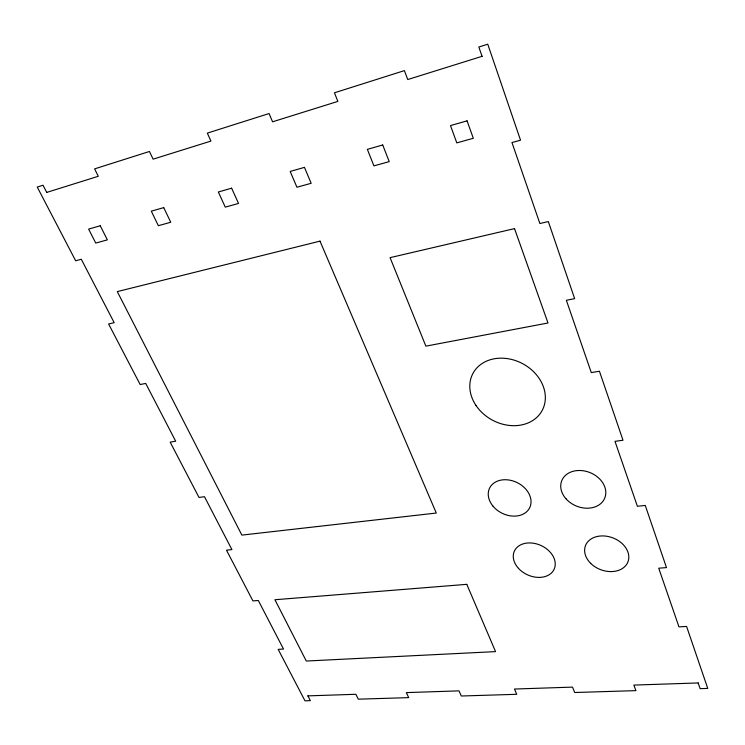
<?xml version="1.0" encoding="UTF-8"?>
<svg xmlns="http://www.w3.org/2000/svg" width="745" height="745" viewBox="0 0 745 745"><rect width="100%" height="100%" fill="white"/><g stroke="black" fill="none" stroke-linecap="round" stroke-linejoin="round"><path stroke-width="1.12" d="M46.628 192.443L98.303 176.286L94.615 168.873L149.456 151.477L153.107 159.16L210.928 141.084L207.333 133.122L269.057 113.547L272.577 121.808L337.867 101.394L334.43 92.808L404.414 70.617L407.748 79.547L482.22 56.275M307.797 695.877L355.877 694.284L358.308 699.173L408.707 697.627L406.332 692.608L458.985 690.866L461.304 696.007L516.723 694.303L514.478 689.032L572.523 687.114L574.684 692.515L635.923 690.634L633.846 685.083L698.307 682.951M46.739 192.406L43.014 185.235L37.25 187.07L75.664 260.778L81.289 259.251L114.19 322.678L108.602 323.973L140.153 384.532L145.713 383.433L175.69 441.226L170.177 442.139L199.008 497.455L204.475 496.71L231.918 549.605L226.489 550.183L252.928 600.908L258.31 600.479L283.51 649.063L278.174 649.361L304.984 700.812L310.376 700.654L307.899 695.867M482.052 56.322L478.839 47.009L487.752 44.188L520.541 140.209L511.964 142.537L539.883 223.519L548.32 221.554L574.646 298.643L566.358 300.282L591.288 372.584L599.436 371.233L623.006 440.248L614.988 441.338L637.385 506.283L645.263 505.436L666.486 567.588L658.738 568.212L678.965 626.871L686.583 626.443L707.75 688.417L700.123 688.65L698.158 682.951M100.249 225.772L88.618 229.097L95.751 243.075L107.364 239.853L100.249 225.772M163.732 207.613L151.309 211.17L158.35 225.698L170.754 222.261L163.732 207.613M231.639 188.187L218.341 191.996L225.26 207.129L238.53 203.45L231.639 188.187M304.454 167.364L290.178 171.443L296.938 187.237L311.177 183.289L304.454 167.364M382.716 144.977L367.36 149.363L373.916 165.874L389.225 161.628L382.716 144.977M467.068 120.848L450.502 125.588L456.797 142.872L473.317 138.291L467.068 120.848M319.996 241.138L117.282 291.593L241.864 535.106L436.291 513.044L319.996 241.138M514.525 228.613L390.073 257.649L425.87 346.146L548.003 322.995L514.525 228.613M466.789 584.341L274.933 599.744L306.288 661.038L495.565 651.614L466.789 584.341M476.036 405.513A39.261 32.026 28.1 0 0 541.345 411.911A39.261 32.026 28.1 0 0 505.334 358.364A39.261 32.026 28.1 0 0 476.036 405.513M492.771 505.874A22.313 17.07 26.1 0 0 529.471 508.146A22.313 17.07 26.1 0 0 506.693 479.771A22.313 17.07 26.1 0 0 492.771 505.874M566.023 498.824A23.188 18.057 22 0 0 604.456 498.75A23.188 18.057 22 0 0 579.303 470.486A23.188 18.057 22 0 0 566.023 498.824M590.72 563.378A22.732 17.023 20.7 0 0 627.923 561.954A22.732 17.023 20.7 0 0 601.504 535.934A22.732 17.023 20.7 0 0 590.72 563.378M518.501 568.37A21.856 16.148 24.3 0 0 554.15 569.199A21.856 16.148 24.3 0 0 530.095 542.928A21.856 16.148 24.3 0 0 518.501 568.37"/></g></svg>
